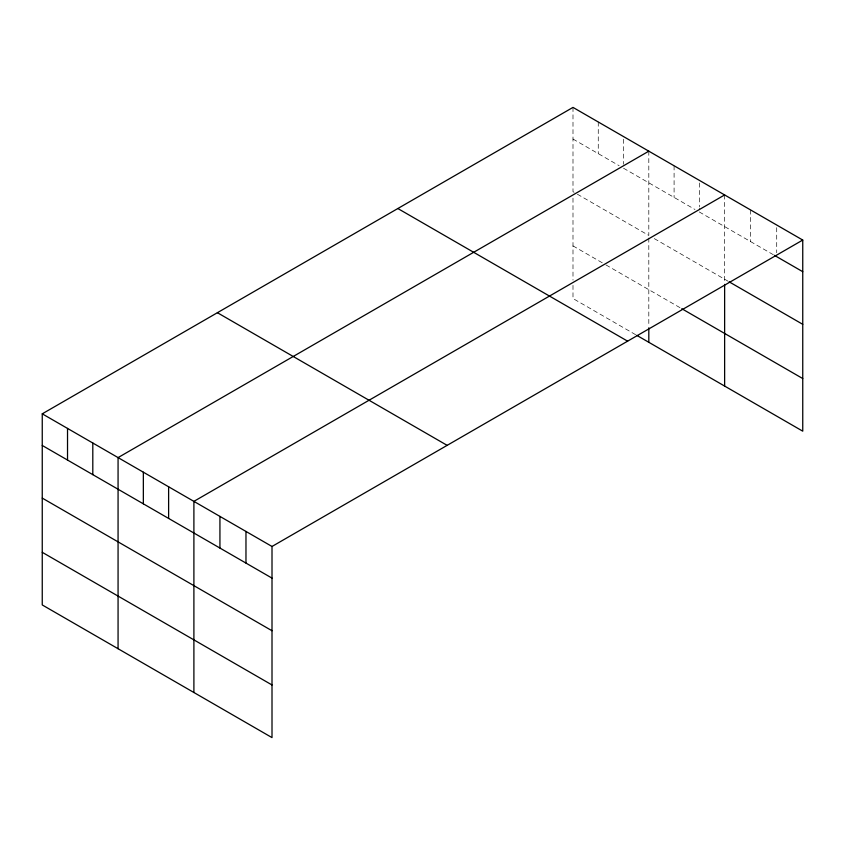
<?xml version="1.0" encoding="UTF-8"?>
<svg xmlns="http://www.w3.org/2000/svg" width="845" height="845" viewBox="0 0 845 845"><rect width="100%" height="100%" fill="white"/><g stroke="black" fill="none" stroke-linecap="round" stroke-linejoin="round"><path stroke-width="0.63" stroke-dasharray="4.22 3.17" d="M572.995 107.4L572.995 191.678L576.29 193.579M572.995 139.045L619.142 165.694M623.536 168.229L694.96 209.465M773.312 254.704L699.354 212L699.354 208.05M577.388 194.213L648.812 235.449L648.812 151.181M654.305 238.617L728.031 281.184M572.995 245.895L604.862 264.295M605.96 264.929L680.679 308.066M635.62 334.683L572.995 298.528L572.995 285.367M776.713 227.654L776.713 252.708M750.666 209.993L750.666 241.628M724.63 194.952L724.63 283.096M699.354 182.995L699.354 206.729M674.088 165.768L674.088 197.413M648.812 238.026L648.812 326.508M623.536 139.224L623.536 164.279M598.26 121.997L598.26 153.642M572.995 198.131L572.995 280.107"/><path stroke-width="1.27" d="M42.25 413.828L272.005 546.472L272.005 737.601L42.25 604.946L42.25 413.828L572.995 107.4L802.75 240.054L802.75 431.172L636.729 335.317M648.812 151.181L118.068 457.599L118.068 648.717M724.63 194.952L193.896 501.37L193.896 692.499M272.005 546.472L802.75 240.054M774.442 255.359L802.75 271.699M729.161 281.839L802.75 324.322M681.778 308.7L802.75 378.549M397.847 208.525L627.603 341.169M217.397 312.703L447.153 445.357M42.25 445.463L272.005 578.117M42.25 498.096L272.005 630.74M42.25 552.313L272.005 684.968M724.63 284.385L724.63 386.07M648.812 327.828L648.812 342.299M245.969 531.442L245.969 563.087M219.932 516.411L219.932 548.046M168.62 486.783L168.62 518.418M143.344 472.186L143.344 503.831M92.802 443.012L92.802 474.647M67.526 428.415L67.526 460.06"/></g></svg>
